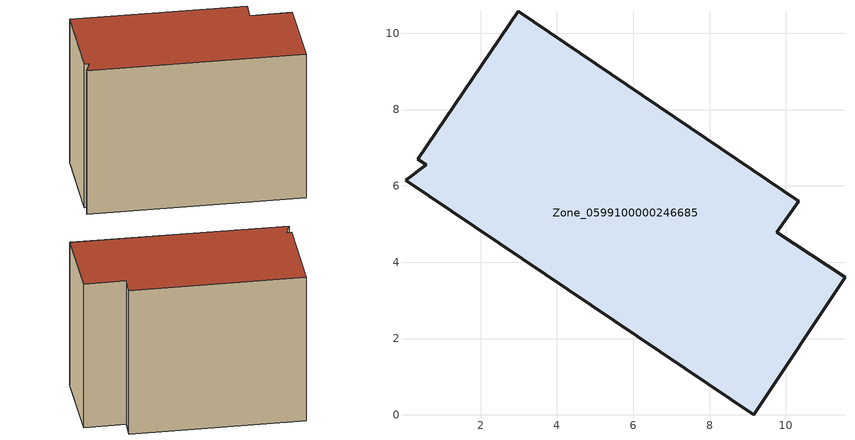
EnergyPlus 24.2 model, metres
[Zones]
Zone_0599100000246685
 floor ground (C_G): 0.03,6.15 0.57,6.56 0.36,6.7 2.98,10.58 10.34,5.6 9.76,4.79 11.55,3.6 9.15,0 z1.41
 wall outside (C_F): 9.76,4.79 10.34,5.6 2.98,10.58 0.36,6.7 0.57,6.56 0.03,6.15 9.15,0 11.55,3.6 9.76,4.79 z1.41:9.53
 roof outside (C_R): 0.57,6.56 0.03,6.15 9.15,0 11.55,3.6 9.76,4.79 10.34,5.6 2.98,10.58 0.36,6.7 z9.53
[BUILDING]
Pand.0599100000246685: North Axis=0; Terrain=City; Loads Convergence Tolerance Value=0.04; Temperature Convergence Tolerance Value=0.4; Solar Distribution=FullExterior; Maximum Number of Warmup Days=25; Minimum Number of Warmup Days=1
[Site:Location]
Rotterdam.The.Hague.AP_ZH_NLD Design_Conditions: Latitude=51.96; Longitude=4.45; Time Zone=1; Elevation=-4.5
[SITE:GROUNDTEMPERATURE:BUILDINGSURFACE]
18, 18, 18, 18, 18, 18, 18, 18, 18, 18, 18, 18
[MATERIAL] Thermal Absorptance=0.9; Solar Absorptance=0.7; Visible Absorptance=0.7
Name | Roughness | Thickness | Conductivity | Density | Specific Heat
G.TI.1975-1991 | MediumSmooth | 0.15 | 0.288461 | 540 | 1210
F.TI.1975-1991 | Rough | 0.3 | 0.230769 | 1920 | 840
R.TI.1975-1991 | MediumRough | 0.2 | 0.153846 | 1500 | 1000
[CONSTRUCTION]
C_G: G.TI.1975-1991
C_F: F.TI.1975-1991
C_R: R.TI.1975-1991
[ZONE]
Zone_0599100000246685: Type=1; Multiplier=1; Ceiling Height=Autocalculate; Volume=Autocalculate; Floor Area=autocalculate; Part of Total Floor Area=Yes
[ZONEINFILTRATION:DESIGNFLOWRATE]
Infil_Zone_0599100000246685: Zone or ZoneList or Space or SpaceList=Zone_0599100000246685; Schedule=AlwaysOn; Design Flow Rate Calculation Method=Flow/Area; Flow Rate per Floor Area=0.003; Constant Term Coefficient=1; Temperature Term Coefficient=0; Velocity Term Coefficient=0; Velocity Squared Term Coefficient=0
[HVACTEMPLATE:ZONE:IDEALLOADSAIRSYSTEM]
Zone_0599100000246685: Maximum Heating Supply Air Temperature=50; Minimum Cooling Supply Air Temperature=13; Maximum Heating Supply Air Humidity Ratio=0.0156; Minimum Cooling Supply Air Humidity Ratio=0.0077; Heating Limit=NoLimit; Cooling Limit=NoLimit; Dehumidification Control Type=ConstantSensibleHeatRatio; Cooling Sensible Heat Ratio=0.7; Dehumidification Setpoint=60; Humidification Control Type=None; Humidification Setpoint=30; Outdoor Air Method=None; Outdoor Air Flow Rate per Person=0.00944; Outdoor Air Flow Rate per Zone Floor Area=0; Outdoor Air Flow Rate per Zone=0; Demand Controlled Ventilation Type=None; Outdoor Air Economizer Type=NoEconomizer; Heat Recovery Type=None; Sensible Heat Recovery Effectiveness=0.7; Latent Heat Recovery Effectiveness=0.65
[ZONECONTROL:THERMOSTAT]
ThermostatControl_Zone_0599100000246685: Zone or ZoneList=Zone_0599100000246685; Control Type Schedule=DualSetpointControlType; Control 1=Thermostat_Zone_0599100000246685; Temperature Difference Between Cutout And Setpoint=0
[THERMOSTATSETPOINT:DUALSETPOINT]
Thermostat_Zone_0599100000246685: Heating Setpoint Temperature Schedule=HeatingSetpoint_Zone_0599100000246685; Cooling Setpoint Temperature Schedule=CoolingSetpoint_Zone_0599100000246685
[SCHEDULE:COMPACT]
HeatingSetpoint_Zone_0599100000246685: Through: 12/31, For: AllDays, Until: 24:00, 21
CoolingSetpoint_Zone_0599100000246685: Through: 12/31, For: AllDays, Until: 24:00, 24
DualSetpointControlType: Through: 12/31, For: AllDays, Until: 24:00, 4
AlwaysOn: Through: 12/31, For: AllDays, Until: 24:00, 1
